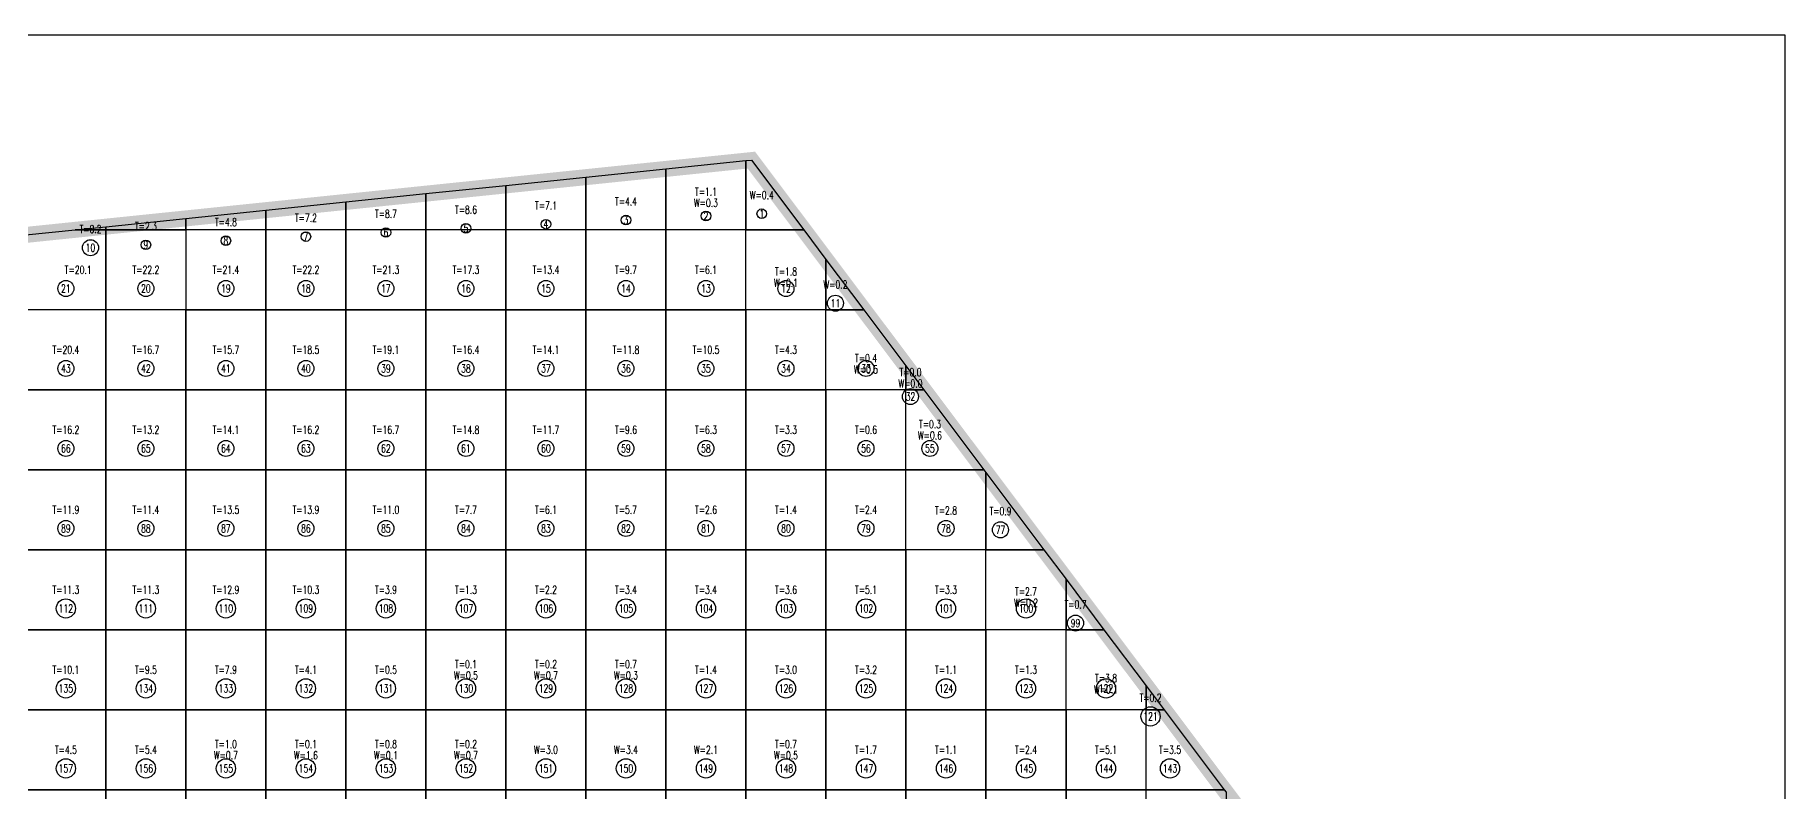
# Model space of a CAD drawing. Extents: x 4283 to 40403, y 1134 to 1764.
# Drawn here: x 12947.9 to 13032, y 1637.7 to 1674.1 of the extents above; entities that cross this region are included whole.
import ezdxf
from ezdxf.enums import TextEntityAlignment as Align

# ---------------------------------------------------------------- set-up
doc = ezdxf.new("R2010")
doc.units = 0
for name, color, linetype in [('tdz_14-2方格网', 2, 'Continuous'), ('tdz_14-2方格网计算', 7, 'Continuous'), ('tdz_土方计算图', 7, 'Continuous'), ('tdz_格田', 6, 'Continuous')]:
    doc.layers.add(name, color=color, linetype=linetype)
doc.styles.add('GLandNum', font='txt_____.ttf', dxfattribs={"width": 0.7, "height": 0.5})

msp = doc.modelspace()

# ---------------------------------------------------------------- linework, layer by layer
at = {"layer": 'tdz_14-2方格网', "linetype": 'Continuous'}
for points in [[(12978.197, 1667.654, 2617.692), (12978.197, 1664.723, 2617.692), (12974.351, 1664.723, 2617.692), (12974.351, 1667.257, 2617.692)], [(12982.043, 1668.05, 2617.692), (12982.043, 1664.723, 2617.615), (12978.197, 1664.723, 2617.692), (12978.197, 1667.654, 2617.692)], [(12984.823, 1664.723, 2617.627), (12982.043, 1664.723, 2617.615), (12982.043, 1668.05, 2617.692), (12982.305, 1668.077, 2617.692)], [(12970.505, 1666.86, 2617.692), (12970.505, 1664.723, 2617.711), (12966.659, 1664.723, 2617.723), (12966.659, 1666.463, 2617.692)], [(12974.351, 1667.257, 2617.692), (12974.351, 1664.723, 2617.692), (12970.505, 1664.723, 2617.711), (12970.505, 1666.86, 2617.692)], [(12958.966, 1665.669, 2617.92), (12958.966, 1664.723, 2617.924), (12955.12, 1664.723, 2618.082), (12955.12, 1665.272, 2618.079)], [(12962.813, 1666.066, 2617.76), (12962.813, 1664.723, 2617.788), (12958.966, 1664.723, 2617.924), (12958.966, 1665.669, 2617.92)], [(12966.659, 1666.463, 2617.692), (12966.659, 1664.723, 2617.723), (12962.813, 1664.723, 2617.788), (12962.813, 1666.066, 2617.76)], [(12951.274, 1664.875, 2618.261), (12951.274, 1664.723, 2618.262), (12949.795, 1664.723, 2618.338)], [(12955.12, 1665.272, 2618.079), (12955.12, 1664.723, 2618.082), (12951.274, 1664.723, 2618.262), (12951.274, 1664.875, 2618.261)], [(12949.795, 1664.723, 2618.338), (12951.274, 1664.723, 2618.262), (12951.274, 1660.877, 2618.529), (12947.428, 1660.877, 2618.659), (12947.428, 1664.479, 2618.463)], [(12951.274, 1660.877, 2618.529), (12951.274, 1664.723, 2618.262), (12955.12, 1664.723, 2618.082), (12955.12, 1660.877, 2618.47)], [(12955.12, 1664.723, 2618.082), (12955.12, 1660.877, 2618.47), (12958.966, 1660.877, 2618.272), (12958.966, 1664.723, 2617.924)], [(12958.966, 1664.723, 2617.924), (12958.966, 1660.877, 2618.272), (12962.813, 1660.877, 2617.991), (12962.813, 1664.723, 2617.788)], [(12962.813, 1664.723, 2617.788), (12962.813, 1660.877, 2617.991), (12966.659, 1660.877, 2617.891), (12966.659, 1664.723, 2617.723)], [(12966.659, 1664.723, 2617.723), (12966.659, 1660.877, 2617.891), (12970.505, 1660.877, 2617.877), (12970.505, 1664.723, 2617.711)], [(12970.505, 1664.723, 2617.711), (12970.505, 1660.877, 2617.877), (12974.351, 1660.877, 2617.715), (12974.351, 1664.723, 2617.692)], [(12974.351, 1664.723, 2617.692), (12974.351, 1660.877, 2617.715), (12978.197, 1660.877, 2617.673), (12978.197, 1664.723, 2617.692)], [(12978.197, 1664.723, 2617.692), (12978.197, 1660.877, 2617.673), (12982.043, 1660.877, 2617.544), (12982.043, 1664.723, 2617.615)], [(12985.889, 1663.301, 2617.599), (12985.889, 1660.877, 2617.679), (12982.043, 1660.877, 2617.544), (12982.043, 1664.723, 2617.615), (12984.823, 1664.723, 2617.627)], [(12987.709, 1660.877, 2617.552), (12985.889, 1660.877, 2617.679), (12985.889, 1663.301, 2617.599)], [(12947.428, 1660.877, 2618.659), (12947.428, 1657.03, 2618.738), (12951.274, 1657.03, 2618.735), (12951.274, 1660.877, 2618.529)], [(12951.274, 1660.877, 2618.529), (12951.274, 1657.03, 2618.735), (12955.12, 1657.03, 2618.695), (12955.12, 1660.877, 2618.47)], [(12955.12, 1660.877, 2618.47), (12955.12, 1657.03, 2618.695), (12958.966, 1657.03, 2618.427), (12958.966, 1660.877, 2618.272)], [(12958.966, 1660.877, 2618.272), (12958.966, 1657.03, 2618.427), (12962.813, 1657.03, 2618.149), (12962.813, 1660.877, 2617.991)], [(12962.813, 1660.877, 2617.991), (12962.813, 1657.03, 2618.149), (12966.659, 1657.03, 2618.048), (12966.659, 1660.877, 2617.891)], [(12966.659, 1660.877, 2617.891), (12966.659, 1657.03, 2618.048), (12970.505, 1657.03, 2617.915), (12970.505, 1660.877, 2617.877)], [(12970.505, 1660.877, 2617.877), (12970.505, 1657.03, 2617.915), (12974.351, 1657.03, 2617.822), (12974.351, 1660.877, 2617.715)], [(12974.351, 1660.877, 2617.715), (12974.351, 1657.03, 2617.822), (12978.197, 1657.03, 2617.708), (12978.197, 1660.877, 2617.673)], [(12978.197, 1660.877, 2617.673), (12978.197, 1657.03, 2617.708), (12982.043, 1657.03, 2617.473), (12982.043, 1660.877, 2617.544)], [(12982.043, 1660.877, 2617.544), (12982.043, 1657.03, 2617.473), (12985.889, 1657.03, 2617.67), (12985.889, 1660.877, 2617.679)], [(12989.736, 1658.176, 2617.499), (12989.736, 1657.03, 2617.545), (12985.889, 1657.03, 2617.67), (12985.889, 1660.877, 2617.679), (12987.709, 1660.877, 2617.552)], [(12990.595, 1657.03, 2617.477), (12989.736, 1657.03, 2617.545), (12989.736, 1658.176, 2617.499)], [(12947.428, 1657.03, 2618.738), (12947.428, 1653.184, 2619.075), (12951.274, 1653.184, 2619.045), (12951.274, 1657.03, 2618.735)], [(12951.274, 1657.03, 2618.735), (12951.274, 1653.184, 2619.045), (12955.12, 1653.184, 2618.798), (12955.12, 1657.03, 2618.695)], [(12955.12, 1657.03, 2618.695), (12955.12, 1653.184, 2618.798), (12958.966, 1653.184, 2618.56), (12958.966, 1657.03, 2618.427)], [(12958.966, 1657.03, 2618.427), (12958.966, 1653.184, 2618.56), (12962.813, 1653.184, 2618.394), (12962.813, 1657.03, 2618.149)], [(12962.813, 1657.03, 2618.149), (12962.813, 1653.184, 2618.394), (12966.659, 1653.184, 2618.194), (12966.659, 1657.03, 2618.048)], [(12966.659, 1657.03, 2618.048), (12966.659, 1653.184, 2618.194), (12970.505, 1653.184, 2618.181), (12970.505, 1657.03, 2617.915)], [(12970.505, 1657.03, 2617.915), (12970.505, 1653.184, 2618.181), (12974.351, 1653.184, 2618.118), (12974.351, 1657.03, 2617.822)], [(12974.351, 1657.03, 2617.822), (12974.351, 1653.184, 2618.118), (12978.197, 1653.184, 2617.955), (12978.197, 1657.03, 2617.708)], [(12978.197, 1657.03, 2617.708), (12978.197, 1653.184, 2617.955), (12982.043, 1653.184, 2618.008), (12982.043, 1657.03, 2617.473)], [(12982.043, 1657.03, 2617.473), (12982.043, 1653.184, 2618.008), (12985.889, 1653.184, 2617.768), (12985.889, 1657.03, 2617.67)], [(12985.889, 1657.03, 2617.67), (12985.889, 1653.184, 2617.768), (12989.736, 1653.184, 2617.668), (12989.736, 1657.03, 2617.545)], [(12989.736, 1657.03, 2617.545), (12990.595, 1657.03, 2617.477), (12993.482, 1653.184, 2617.402), (12989.736, 1653.184, 2617.668)], [(12947.428, 1653.184, 2619.075), (12947.428, 1649.338, 2619.264), (12951.274, 1649.338, 2619.15), (12951.274, 1653.184, 2619.045)], [(12951.274, 1653.184, 2619.045), (12951.274, 1649.338, 2619.15), (12955.12, 1649.338, 2618.918), (12955.12, 1653.184, 2618.798)], [(12955.12, 1653.184, 2618.798), (12955.12, 1649.338, 2618.918), (12958.966, 1649.338, 2618.686), (12958.966, 1653.184, 2618.56)], [(12958.966, 1653.184, 2618.56), (12958.966, 1649.338, 2618.686), (12962.813, 1649.338, 2618.588), (12962.813, 1653.184, 2618.394)], [(12962.813, 1653.184, 2618.394), (12962.813, 1649.338, 2618.588), (12966.659, 1649.338, 2618.729), (12966.659, 1653.184, 2618.194)], [(12966.659, 1653.184, 2618.194), (12966.659, 1649.338, 2618.729), (12970.505, 1649.338, 2618.524), (12970.505, 1653.184, 2618.181)], [(12970.505, 1653.184, 2618.181), (12970.505, 1649.338, 2618.524), (12974.351, 1649.338, 2618.314), (12974.351, 1653.184, 2618.118)], [(12974.351, 1653.184, 2618.118), (12974.351, 1649.338, 2618.314), (12978.197, 1649.338, 2618.112), (12978.197, 1653.184, 2617.955)], [(12978.197, 1653.184, 2617.955), (12978.197, 1649.338, 2618.112), (12982.043, 1649.338, 2618.055), (12982.043, 1653.184, 2618.008)], [(12982.043, 1653.184, 2618.008), (12982.043, 1649.338, 2618.055), (12985.889, 1649.338, 2617.802), (12985.889, 1653.184, 2617.768)], [(12985.889, 1653.184, 2617.768), (12985.889, 1649.338, 2617.802), (12989.736, 1649.338, 2617.553), (12989.736, 1653.184, 2617.668)], [(12993.582, 1653.051, 2617.399), (12993.582, 1649.338, 2617.55), (12989.736, 1649.338, 2617.553), (12989.736, 1653.184, 2617.668), (12993.482, 1653.184, 2617.402)], [(12996.368, 1649.338, 2617.327), (12993.582, 1649.338, 2617.55), (12993.582, 1653.051, 2617.399)], [(12947.428, 1649.338, 2619.264), (12947.428, 1645.492, 2619.366), (12951.274, 1645.492, 2619.233), (12951.274, 1649.338, 2619.15)], [(12951.274, 1649.338, 2619.15), (12951.274, 1645.492, 2619.233), (12955.12, 1645.492, 2619.03), (12955.12, 1649.338, 2618.918)], [(12955.12, 1649.338, 2618.918), (12955.12, 1645.492, 2619.03), (12958.966, 1645.492, 2618.819), (12958.966, 1649.338, 2618.686)], [(12958.966, 1649.338, 2618.686), (12958.966, 1645.492, 2618.819), (12962.813, 1645.492, 2618.994), (12962.813, 1649.338, 2618.588)], [(12962.813, 1649.338, 2618.588), (12962.813, 1645.492, 2618.994), (12966.659, 1645.492, 2618.875), (12966.659, 1649.338, 2618.729)], [(12966.659, 1649.338, 2618.729), (12966.659, 1645.492, 2618.875), (12970.505, 1645.492, 2618.695), (12970.505, 1649.338, 2618.524)], [(12970.505, 1649.338, 2618.524), (12970.505, 1645.492, 2618.695), (12974.351, 1645.492, 2618.495), (12974.351, 1649.338, 2618.314)], [(12974.351, 1649.338, 2618.314), (12974.351, 1645.492, 2618.495), (12978.197, 1645.492, 2618.274), (12978.197, 1649.338, 2618.112)], [(12978.197, 1649.338, 2618.112), (12978.197, 1645.492, 2618.274), (12982.043, 1645.492, 2618.072), (12982.043, 1649.338, 2618.055)], [(12982.043, 1649.338, 2618.055), (12982.043, 1645.492, 2618.072), (12985.889, 1645.492, 2617.872), (12985.889, 1649.338, 2617.802)], [(12985.889, 1649.338, 2617.802), (12985.889, 1645.492, 2617.872), (12989.736, 1645.492, 2617.711), (12989.736, 1649.338, 2617.553)], [(12989.736, 1649.338, 2617.553), (12989.736, 1645.492, 2617.711), (12993.582, 1645.492, 2617.658), (12993.582, 1649.338, 2617.55)], [(12997.428, 1647.926, 2617.299), (12997.428, 1645.492, 2617.398), (12993.582, 1645.492, 2617.658), (12993.582, 1649.338, 2617.55), (12996.368, 1649.338, 2617.327)], [(12999.254, 1645.492, 2617.252), (12997.428, 1645.492, 2617.398), (12997.428, 1647.926, 2617.299)], [(12947.428, 1645.492, 2619.366), (12947.428, 1641.646, 2619.588), (12951.274, 1641.646, 2619.393), (12951.274, 1645.492, 2619.233)], [(12951.274, 1645.492, 2619.233), (12951.274, 1641.646, 2619.393), (12955.12, 1641.646, 2619.32), (12955.12, 1645.492, 2619.03)], [(12955.12, 1645.492, 2619.03), (12955.12, 1641.646, 2619.32), (12958.966, 1641.646, 2619.312), (12958.966, 1645.492, 2618.819)], [(12958.966, 1645.492, 2618.819), (12958.966, 1641.646, 2619.312), (12962.813, 1641.646, 2619.141), (12962.813, 1645.492, 2618.994)], [(12962.813, 1645.492, 2618.994), (12962.813, 1641.646, 2619.141), (12966.659, 1641.646, 2619.006), (12966.659, 1645.492, 2618.875)], [(12966.659, 1645.492, 2618.875), (12966.659, 1641.646, 2619.006), (12970.505, 1641.646, 2618.883), (12970.505, 1645.492, 2618.695)], [(12970.505, 1645.492, 2618.695), (12970.505, 1641.646, 2618.883), (12974.351, 1641.646, 2618.702), (12974.351, 1645.492, 2618.495)], [(12974.351, 1645.492, 2618.495), (12974.351, 1641.646, 2618.702), (12978.197, 1641.646, 2618.502), (12978.197, 1645.492, 2618.274)], [(12978.197, 1645.492, 2618.274), (12978.197, 1641.646, 2618.502), (12982.043, 1641.646, 2618.293), (12982.043, 1645.492, 2618.072)], [(12982.043, 1645.492, 2618.072), (12982.043, 1641.646, 2618.293), (12985.889, 1641.646, 2618.057), (12985.889, 1645.492, 2617.872)], [(12985.889, 1645.492, 2617.872), (12985.889, 1641.646, 2618.057), (12989.736, 1641.646, 2617.941), (12989.736, 1645.492, 2617.711)], [(12989.736, 1645.492, 2617.711), (12989.736, 1641.646, 2617.941), (12993.582, 1641.646, 2617.808), (12993.582, 1645.492, 2617.658)], [(12993.582, 1645.492, 2617.658), (12993.582, 1641.646, 2617.808), (12997.428, 1641.646, 2617.554), (12997.428, 1645.492, 2617.398)], [(13001.274, 1642.801, 2617.199), (13001.274, 1641.646, 2617.246), (12997.428, 1641.646, 2617.554), (12997.428, 1645.492, 2617.398), (12999.254, 1645.492, 2617.252)], [(13002.141, 1641.646, 2617.177), (13001.274, 1641.646, 2617.246), (13001.274, 1642.801, 2617.199)], [(12947.428, 1641.646, 2619.588), (12947.428, 1637.8, 2619.971), (12951.274, 1637.8, 2619.608), (12951.274, 1641.646, 2619.393)], [(12951.274, 1641.646, 2619.393), (12951.274, 1637.8, 2619.608), (12955.12, 1637.8, 2619.568), (12955.12, 1641.646, 2619.32)], [(12955.12, 1641.646, 2619.32), (12955.12, 1637.8, 2619.568), (12958.966, 1637.8, 2619.611), (12958.966, 1641.646, 2619.312)], [(12958.966, 1641.646, 2619.312), (12958.966, 1637.8, 2619.611), (12962.813, 1637.8, 2619.315), (12962.813, 1641.646, 2619.141)], [(12962.813, 1641.646, 2619.141), (12962.813, 1637.8, 2619.315), (12966.659, 1637.8, 2619.006), (12966.659, 1641.646, 2619.006)], [(12966.659, 1641.646, 2619.006), (12966.659, 1637.8, 2619.006), (12970.505, 1637.8, 2618.975), (12970.505, 1641.646, 2618.883)], [(12970.505, 1641.646, 2618.883), (12970.505, 1637.8, 2618.975), (12974.351, 1637.8, 2618.934), (12974.351, 1641.646, 2618.702)], [(12974.351, 1641.646, 2618.702), (12974.351, 1637.8, 2618.934), (12978.197, 1637.8, 2618.73), (12978.197, 1641.646, 2618.502)], [(12978.197, 1641.646, 2618.502), (12978.197, 1637.8, 2618.73), (12982.043, 1637.8, 2618.548), (12982.043, 1641.646, 2618.293)], [(12982.043, 1641.646, 2618.293), (12982.043, 1637.8, 2618.548), (12985.889, 1637.8, 2618.162), (12985.889, 1641.646, 2618.057)], [(12985.889, 1641.646, 2618.057), (12985.889, 1637.8, 2618.162), (12989.736, 1637.8, 2618.022), (12989.736, 1641.646, 2617.941)], [(12989.736, 1641.646, 2617.941), (12989.736, 1637.8, 2618.022), (12993.582, 1637.8, 2617.782), (12993.582, 1641.646, 2617.808)], [(12993.582, 1641.646, 2617.808), (12993.582, 1637.8, 2617.782), (12997.428, 1637.8, 2617.515), (12997.428, 1641.646, 2617.554)], [(12997.428, 1641.646, 2617.554), (12997.428, 1637.8, 2617.515), (13001.274, 1637.8, 2617.392), (13001.274, 1641.646, 2617.246)], [(13001.274, 1641.646, 2617.246), (13002.141, 1641.646, 2617.177), (13005.027, 1637.8, 2617.102), (13001.274, 1637.8, 2617.392)], [(12947.428, 1637.8, 2619.971), (12947.428, 1633.954, 2620.183), (12951.274, 1633.954, 2619.855), (12951.274, 1637.8, 2619.608)], [(12951.274, 1637.8, 2619.608), (12951.274, 1633.954, 2619.855), (12955.12, 1633.954, 2619.818), (12955.12, 1637.8, 2619.568)], [(12955.12, 1637.8, 2619.568), (12955.12, 1633.954, 2619.818), (12958.966, 1633.954, 2619.774), (12958.966, 1637.8, 2619.611)], [(12958.966, 1637.8, 2619.611), (12958.966, 1633.954, 2619.774), (12962.813, 1633.954, 2619.528), (12962.813, 1637.8, 2619.315)], [(12962.813, 1637.8, 2619.315), (12962.813, 1633.954, 2619.528), (12966.659, 1633.954, 2619.193), (12966.659, 1637.8, 2619.006)], [(12966.659, 1637.8, 2619.006), (12966.659, 1633.954, 2619.193), (12970.505, 1633.954, 2619.145), (12970.505, 1637.8, 2618.975)], [(12970.505, 1637.8, 2618.975), (12970.505, 1633.954, 2619.145), (12974.351, 1633.954, 2619.164), (12974.351, 1637.8, 2618.934)], [(12974.351, 1637.8, 2618.934), (12974.351, 1633.954, 2619.164), (12978.197, 1633.954, 2618.98), (12978.197, 1637.8, 2618.73)], [(12978.197, 1637.8, 2618.73), (12978.197, 1633.954, 2618.98), (12982.043, 1633.954, 2618.768), (12982.043, 1637.8, 2618.548)], [(12982.043, 1637.8, 2618.548), (12982.043, 1633.954, 2618.768), (12985.889, 1633.954, 2618.317), (12985.889, 1637.8, 2618.162)], [(12985.889, 1637.8, 2618.162), (12985.889, 1633.954, 2618.317), (12989.736, 1633.954, 2618.078), (12989.736, 1637.8, 2618.022)], [(12989.736, 1637.8, 2618.022), (12989.736, 1633.954, 2618.078), (12993.582, 1633.954, 2617.858), (12993.582, 1637.8, 2617.782)], [(12993.582, 1637.8, 2617.782), (12993.582, 1633.954, 2617.858), (12997.428, 1633.954, 2617.531), (12997.428, 1637.8, 2617.515)], [(12997.428, 1637.8, 2617.515), (12997.428, 1633.954, 2617.531), (13001.274, 1633.954, 2617.301), (13001.274, 1637.8, 2617.392)], [(13005.12, 1637.676, 2617.099), (13005.12, 1633.954, 2617.187), (13001.274, 1633.954, 2617.301), (13001.274, 1637.8, 2617.392), (13005.027, 1637.8, 2617.102)]]:
    msp.add_polyline3d(points, close=True, dxfattribs=at)
at = {"layer": 'tdz_14-2方格网计算', "color": 7, "linetype": 'Continuous'}
for centre, radius in [((12982.804, 1665.496), 0.231), ((12964.736, 1664.596), 0.231), ((12968.582, 1664.795), 0.231), ((12972.428, 1664.993), 0.231), ((12976.274, 1665.192), 0.231), ((12980.12, 1665.39), 0.231), ((12950.535, 1663.864), 0.385), ((12953.197, 1664.001), 0.231), ((12957.043, 1664.199), 0.231), ((12960.889, 1664.398), 0.231), ((12949.351, 1661.902), 0.385), ((12953.197, 1661.902), 0.385), ((12957.043, 1661.902), 0.385), ((12960.889, 1661.902), 0.385), ((12964.736, 1661.902), 0.385), ((12968.582, 1661.902), 0.385), ((12972.428, 1661.902), 0.385), ((12976.274, 1661.902), 0.385), ((12980.12, 1661.902), 0.385), ((12983.966, 1661.902), 0.385), ((12986.344, 1661.192), 0.385), ((12949.351, 1658.056), 0.385), ((12953.197, 1658.056), 0.385), ((12957.043, 1658.056), 0.385), ((12960.889, 1658.056), 0.385), ((12964.736, 1658.056), 0.385), ((12968.582, 1658.056), 0.385), ((12972.428, 1658.056), 0.385), ((12976.274, 1658.056), 0.385), ((12980.12, 1658.056), 0.385), ((12983.966, 1658.056), 0.385), ((12987.813, 1658.056), 0.385), ((12989.951, 1656.706), 0.385), ((12949.351, 1654.21), 0.385), ((12953.197, 1654.21), 0.385), ((12957.043, 1654.21), 0.385), ((12960.889, 1654.21), 0.385), ((12964.736, 1654.21), 0.385), ((12968.582, 1654.21), 0.385), ((12972.428, 1654.21), 0.385), ((12976.274, 1654.21), 0.385), ((12980.12, 1654.21), 0.385), ((12983.966, 1654.21), 0.385), ((12987.813, 1654.21), 0.385), ((12990.887, 1654.21), 0.385), ((12949.351, 1650.364), 0.385), ((12953.197, 1650.364), 0.385), ((12957.043, 1650.364), 0.385), ((12960.889, 1650.364), 0.385), ((12964.736, 1650.364), 0.385), ((12968.582, 1650.364), 0.385), ((12972.428, 1650.364), 0.385), ((12976.274, 1650.364), 0.385), ((12980.12, 1650.364), 0.385), ((12983.966, 1650.364), 0.385), ((12987.813, 1650.364), 0.385), ((12991.659, 1650.364), 0.385), ((12994.278, 1650.297), 0.385), ((12949.351, 1646.518), 0.462), ((12953.197, 1646.518), 0.462), ((12957.043, 1646.518), 0.462), ((12960.889, 1646.518), 0.462), ((12964.736, 1646.518), 0.462), ((12968.582, 1646.518), 0.462), ((12972.428, 1646.518), 0.462), ((12976.274, 1646.518), 0.462), ((12980.12, 1646.518), 0.462), ((12983.966, 1646.518), 0.462), ((12987.813, 1646.518), 0.462), ((12991.659, 1646.518), 0.462), ((12995.505, 1646.518), 0.462), ((12997.885, 1645.812), 0.385), ((12949.351, 1642.672), 0.462), ((12953.197, 1642.672), 0.462), ((12957.043, 1642.672), 0.462), ((12960.889, 1642.672), 0.462), ((12964.736, 1642.672), 0.462), ((12968.582, 1642.672), 0.462), ((12972.428, 1642.672), 0.462), ((12976.274, 1642.672), 0.462), ((12980.12, 1642.672), 0.462), ((12983.966, 1642.672), 0.462), ((12987.813, 1642.672), 0.462), ((12991.659, 1642.672), 0.462), ((12995.505, 1642.672), 0.462), ((12999.351, 1642.672), 0.462), ((13001.491, 1641.326), 0.462), ((12949.351, 1638.825), 0.462), ((12953.197, 1638.825), 0.462), ((12957.043, 1638.825), 0.462), ((12960.889, 1638.825), 0.462), ((12964.736, 1638.825), 0.462), ((12968.582, 1638.825), 0.462), ((12972.428, 1638.825), 0.462), ((12976.274, 1638.825), 0.462), ((12980.12, 1638.825), 0.462), ((12983.966, 1638.825), 0.462), ((12987.813, 1638.825), 0.462), ((12991.659, 1638.825), 0.462), ((12995.505, 1638.825), 0.462), ((12999.351, 1638.825), 0.462), ((13002.429, 1638.825), 0.462)]:
    msp.add_circle(centre, radius, dxfattribs=at)
at = {"layer": 'tdz_土方计算图', "linetype": 'Continuous'}
for points in [[(12901.99, 1674.092), (13031.99, 1674.092)], [(13031.99, 1674.092), (13031.99, 1514.092)]]:
    msp.add_lwpolyline(points, dxfattribs=at)
at = {"layer": 'tdz_格田', "linetype": 'Continuous', "lineweight": 60, "const_width": 0.769}
msp.add_lwpolyline([(12979.996, 1580.107), (12957.909, 1618.735), (12905.12, 1660.113), (12982.305, 1668.077), (13010.091, 1631.052), (13028.86, 1586.972), (12979.996, 1580.107)], close=True, dxfattribs=at)

# ---------------------------------------------------------------- texts
at = {"layer": 'tdz_14-2方格网计算', "color": 2, "linetype": 'Continuous', "style": 'GLandNum', "width": 0.7}
for s, p in [('T=1.1', (12980.12, 1666.557)), ('T=8.7', (12964.736, 1665.494)), ('T=8.6', (12968.582, 1665.692)), ('T=7.1', (12972.428, 1665.891)), ('T=4.4', (12976.274, 1666.089)), ('T=0.2', (12950.535, 1664.761)), ('T=2.3', (12953.197, 1664.898)), ('T=4.8', (12957.043, 1665.097)), ('T=7.2', (12960.889, 1665.295)), ('T=20.1', (12949.943, 1662.8)), ('T=22.2', (12953.197, 1662.8)), ('T=21.4', (12957.043, 1662.8)), ('T=22.2', (12960.889, 1662.8)), ('T=21.3', (12964.736, 1662.8)), ('T=17.3', (12968.582, 1662.8)), ('T=13.4', (12972.428, 1662.8)), ('T=9.7', (12976.274, 1662.8)), ('T=6.1', (12980.12, 1662.8)), ('T=1.8', (12983.966, 1662.714)), ('T=20.4', (12949.351, 1658.954)), ('T=16.7', (12953.197, 1658.954)), ('T=15.7', (12957.043, 1658.954)), ('T=18.5', (12960.889, 1658.954)), ('T=19.1', (12964.736, 1658.954)), ('T=16.4', (12968.582, 1658.954)), ('T=14.1', (12972.428, 1658.954)), ('T=11.8', (12976.274, 1658.954)), ('T=10.5', (12980.12, 1658.954)), ('T=4.3', (12983.966, 1658.954)), ('T=0.4', (12987.813, 1658.548)), ('T=0.0', (12989.951, 1657.873)), ('T=0.3', (12990.887, 1655.377)), ('T=16.2', (12949.351, 1655.107)), ('T=13.2', (12953.197, 1655.107)), ('T=14.1', (12957.043, 1655.107)), ('T=16.2', (12960.889, 1655.107)), ('T=16.7', (12964.736, 1655.107)), ('T=14.8', (12968.582, 1655.107)), ('T=11.7', (12972.428, 1655.107)), ('T=9.6', (12976.274, 1655.107)), ('T=6.3', (12980.12, 1655.107)), ('T=3.3', (12983.966, 1655.107)), ('T=0.6', (12987.813, 1655.107)), ('T=11.9', (12949.351, 1651.261)), ('T=11.4', (12953.197, 1651.261)), ('T=13.5', (12957.043, 1651.261)), ('T=13.9', (12960.889, 1651.261)), ('T=11.0', (12964.736, 1651.261)), ('T=7.7', (12968.582, 1651.261)), ('T=6.1', (12972.428, 1651.261)), ('T=5.7', (12976.274, 1651.261)), ('T=2.6', (12980.12, 1651.261)), ('T=1.4', (12983.966, 1651.261)), ('T=2.4', (12987.813, 1651.261)), ('T=2.8', (12991.659, 1651.228)), ('T=0.9', (12994.278, 1651.195)), ('T=11.3', (12949.351, 1647.415)), ('T=11.3', (12953.197, 1647.415)), ('T=12.9', (12957.043, 1647.415)), ('T=10.3', (12960.889, 1647.415)), ('T=3.9', (12964.736, 1647.415)), ('T=1.3', (12968.582, 1647.415)), ('T=2.2', (12972.428, 1647.415)), ('T=3.4', (12976.274, 1647.415)), ('T=3.4', (12980.12, 1647.415)), ('T=3.6', (12983.966, 1647.415)), ('T=5.1', (12987.813, 1647.415)), ('T=3.3', (12991.659, 1647.415)), ('T=2.7', (12995.505, 1647.331)), ('T=0.7', (12997.885, 1646.709)), ('T=10.1', (12949.351, 1643.569)), ('T=9.5', (12953.197, 1643.569)), ('T=7.9', (12957.043, 1643.569)), ('T=4.1', (12960.889, 1643.569)), ('T=0.5', (12964.736, 1643.569)), ('T=0.1', (12968.582, 1643.838)), ('T=0.2', (12972.428, 1643.838)), ('T=0.7', (12976.274, 1643.838)), ('T=1.4', (12980.12, 1643.569)), ('T=3.0', (12983.966, 1643.569)), ('T=3.2', (12987.813, 1643.569)), ('T=1.1', (12991.659, 1643.569)), ('T=1.3', (12995.505, 1643.569)), ('T=3.8', (12999.351, 1643.165)), ('T=0.2', (13001.491, 1642.223)), ('T=4.5', (12949.351, 1639.723)), ('T=5.4', (12953.197, 1639.723)), ('T=1.0', (12957.043, 1639.992)), ('T=0.1', (12960.889, 1639.992)), ('T=0.8', (12964.736, 1639.992)), ('T=0.2', (12968.582, 1639.992)), ('T=0.7', (12983.966, 1639.992)), ('T=1.7', (12987.813, 1639.723)), ('T=1.1', (12991.659, 1639.723)), ('T=2.4', (12995.505, 1639.723)), ('T=5.1', (12999.351, 1639.723)), ('T=3.5', (13002.429, 1639.723))]:
    msp.add_text(s, height=0.3846, dxfattribs=at).set_placement(p, align=Align.MIDDLE_CENTER)
at = {"layer": 'tdz_14-2方格网计算', "color": 173, "linetype": 'Continuous', "style": 'GLandNum', "width": 0.7}
for s, p in [('W=0.4', (12982.804, 1666.393)), ('W=0.3', (12980.12, 1666.018)), ('W=0.1', (12983.966, 1662.175)), ('W=0.2', (12986.344, 1662.089)), ('W=0.5', (12987.813, 1658.009)), ('W=0.0', (12989.951, 1657.334)), ('W=0.6', (12990.887, 1654.838)), ('W=0.2', (12995.505, 1646.793)), ('W=0.5', (12968.582, 1643.3)), ('W=0.7', (12972.428, 1643.3)), ('W=0.3', (12976.274, 1643.3)), ('W=0.1', (12999.351, 1642.627)), ('W=0.7', (12957.043, 1639.454)), ('W=1.6', (12960.889, 1639.454)), ('W=0.1', (12964.736, 1639.454)), ('W=0.7', (12968.582, 1639.454)), ('W=3.0', (12972.428, 1639.723)), ('W=3.4', (12976.274, 1639.723)), ('W=2.1', (12980.12, 1639.723)), ('W=0.5', (12983.966, 1639.454))]:
    msp.add_text(s, height=0.3846, dxfattribs=at).set_placement(p, align=Align.MIDDLE_CENTER)
at = {"layer": 'tdz_14-2方格网计算', "color": 7, "linetype": 'Continuous', "style": 'GLandNum', "width": 0.7}
for s, height, p in [('1', 0.385, (12982.804, 1665.496)), ('6', 0.385, (12964.736, 1664.596)), ('5', 0.385, (12968.582, 1664.795)), ('4', 0.385, (12972.428, 1664.993)), ('3', 0.385, (12976.274, 1665.192)), ('2', 0.385, (12980.12, 1665.39)), ('10', 0.3846, (12950.535, 1663.864)), ('9', 0.385, (12953.197, 1664.001)), ('8', 0.385, (12957.043, 1664.199)), ('7', 0.385, (12960.889, 1664.398)), ('21', 0.3846, (12949.351, 1661.902)), ('20', 0.3846, (12953.197, 1661.902)), ('19', 0.3846, (12957.043, 1661.902)), ('18', 0.3846, (12960.889, 1661.902)), ('17', 0.3846, (12964.736, 1661.902)), ('16', 0.3846, (12968.582, 1661.902)), ('15', 0.3846, (12972.428, 1661.902)), ('14', 0.3846, (12976.274, 1661.902)), ('13', 0.3846, (12980.12, 1661.902)), ('12', 0.3846, (12983.966, 1661.902)), ('11', 0.3846, (12986.344, 1661.192)), ('43', 0.3846, (12949.351, 1658.056)), ('42', 0.3846, (12953.197, 1658.056)), ('41', 0.3846, (12957.043, 1658.056)), ('40', 0.3846, (12960.889, 1658.056)), ('39', 0.3846, (12964.736, 1658.056)), ('38', 0.3846, (12968.582, 1658.056)), ('37', 0.3846, (12972.428, 1658.056)), ('36', 0.3846, (12976.274, 1658.056)), ('35', 0.3846, (12980.12, 1658.056)), ('34', 0.3846, (12983.966, 1658.056)), ('33', 0.3846, (12987.813, 1658.056)), ('32', 0.3846, (12989.951, 1656.706)), ('66', 0.3846, (12949.351, 1654.21)), ('65', 0.3846, (12953.197, 1654.21)), ('64', 0.3846, (12957.043, 1654.21)), ('63', 0.3846, (12960.889, 1654.21)), ('62', 0.3846, (12964.736, 1654.21)), ('61', 0.3846, (12968.582, 1654.21)), ('60', 0.3846, (12972.428, 1654.21)), ('59', 0.3846, (12976.274, 1654.21)), ('58', 0.3846, (12980.12, 1654.21)), ('57', 0.3846, (12983.966, 1654.21)), ('56', 0.3846, (12987.813, 1654.21)), ('55', 0.3846, (12990.887, 1654.21)), ('89', 0.3846, (12949.351, 1650.364)), ('88', 0.3846, (12953.197, 1650.364)), ('87', 0.3846, (12957.043, 1650.364)), ('86', 0.3846, (12960.889, 1650.364)), ('85', 0.3846, (12964.736, 1650.364)), ('84', 0.3846, (12968.582, 1650.364)), ('83', 0.3846, (12972.428, 1650.364)), ('82', 0.3846, (12976.274, 1650.364)), ('81', 0.3846, (12980.12, 1650.364)), ('80', 0.3846, (12983.966, 1650.364)), ('79', 0.3846, (12987.813, 1650.364)), ('78', 0.3846, (12991.659, 1650.364)), ('77', 0.3846, (12994.278, 1650.297)), ('112', 0.3846, (12949.351, 1646.518)), ('111', 0.3846, (12953.197, 1646.518)), ('110', 0.3846, (12957.043, 1646.518)), ('109', 0.3846, (12960.889, 1646.518)), ('108', 0.3846, (12964.736, 1646.518)), ('107', 0.3846, (12968.582, 1646.518)), ('106', 0.3846, (12972.428, 1646.518)), ('105', 0.3846, (12976.274, 1646.518)), ('104', 0.3846, (12980.12, 1646.518)), ('103', 0.3846, (12983.966, 1646.518)), ('102', 0.3846, (12987.813, 1646.518)), ('101', 0.3846, (12991.659, 1646.518)), ('100', 0.3846, (12995.505, 1646.518)), ('99', 0.3846, (12997.885, 1645.812)), ('135', 0.3846, (12949.351, 1642.672)), ('134', 0.3846, (12953.197, 1642.672)), ('133', 0.3846, (12957.043, 1642.672)), ('132', 0.3846, (12960.889, 1642.672)), ('131', 0.3846, (12964.736, 1642.672)), ('130', 0.3846, (12968.582, 1642.672)), ('129', 0.3846, (12972.428, 1642.672)), ('128', 0.3846, (12976.274, 1642.672)), ('127', 0.3846, (12980.12, 1642.672)), ('126', 0.3846, (12983.966, 1642.672)), ('125', 0.3846, (12987.813, 1642.672)), ('124', 0.3846, (12991.659, 1642.672)), ('123', 0.3846, (12995.505, 1642.672)), ('122', 0.3846, (12999.351, 1642.672)), ('121', 0.3846, (13001.491, 1641.326)), ('157', 0.3846, (12949.351, 1638.825)), ('156', 0.3846, (12953.197, 1638.825)), ('155', 0.3846, (12957.043, 1638.825)), ('154', 0.3846, (12960.889, 1638.825)), ('153', 0.3846, (12964.736, 1638.825)), ('152', 0.3846, (12968.582, 1638.825)), ('151', 0.3846, (12972.428, 1638.825)), ('150', 0.3846, (12976.274, 1638.825)), ('149', 0.3846, (12980.12, 1638.825)), ('148', 0.3846, (12983.966, 1638.825)), ('147', 0.3846, (12987.813, 1638.825)), ('146', 0.3846, (12991.659, 1638.825)), ('145', 0.3846, (12995.505, 1638.825)), ('144', 0.3846, (12999.351, 1638.825)), ('143', 0.3846, (13002.429, 1638.825))]:
    msp.add_text(s, height=height, dxfattribs=at).set_placement(p, align=Align.MIDDLE_CENTER)

doc.saveas('drawing.dxf')
